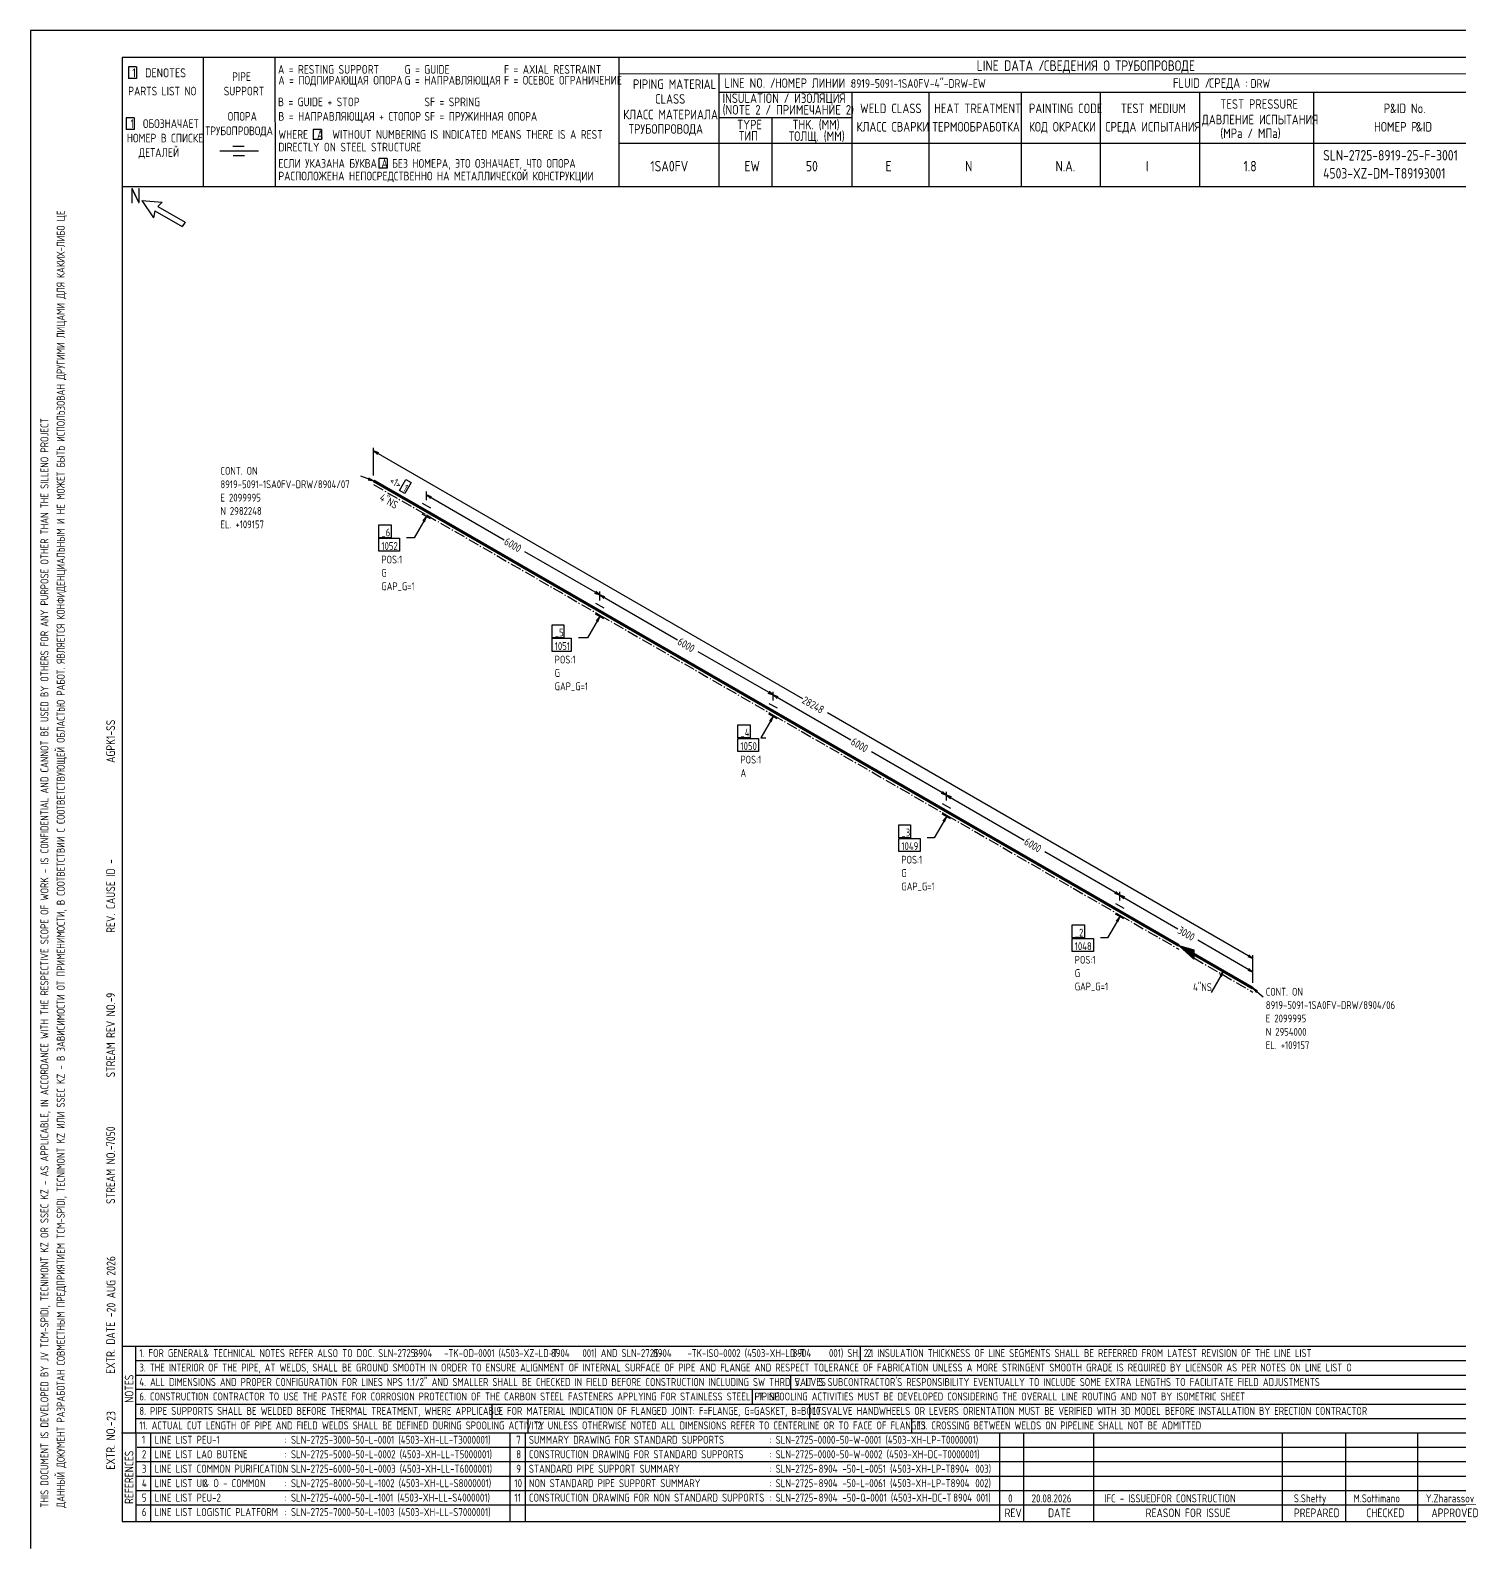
# Model space of a CAD drawing. Extents: x -1005 to 594, y -998 to 420.
# Drawn here: x 0 to 395.2, y 0 to 420 of the extents above; entities that cross this region are included whole.
import ezdxf

# ---------------------------------------------------------------- set-up
doc = ezdxf.new("R2010")
doc.units = 0
doc.linetypes.add('GT111', pattern=[4.5, 3, -0.6, 0.3, -0.6])
doc.styles.add('TTFN17', font='GOST type A')

msp = doc.modelspace()

# ---------------------------------------------------------------- linework, layer by layer
at = {"layer": 'GT_1', "flags": 128}
for points in [[(0, 420), (0, 0)], [(594, 420), (0, 420)], [(589.1, 412.5), (25.4, 412.5)], [(25.4, 412.5), (25.4, 7.5)], [(47.8, 412.5), (47.8, 376.7)], [(67.6, 412.5), (67.7, 376.7)], [(162.7, 412.5), (162.7, 376.7)], [(29.3, 409.9), (27.1, 409.9)], [(27.1, 409.9), (27.1, 406.7)], [(29.3, 409.9), (29.3, 406.7)], [(589.1, 408), (162.7, 407.9)], [(190.3, 407.8), (190.3, 376.7)], [(29.3, 406.7), (27.1, 406.7)], [(190.3, 402.9), (402.7, 402.9)], [(227.1, 402.9), (227.1, 376.7)], [(248.4, 402.9), (248.4, 376.8)], [(273.9, 402.9), (273.9, 376.7)], [(295.8, 402.9), (295.8, 376.7)], [(323.2, 402.9), (323.2, 376.7)], [(354.8, 402.9), (354.8, 376.8)], [(28.7, 395.8), (26.5, 395.8)], [(26.5, 395.8), (26.5, 392.6)], [(28.7, 395.8), (28.7, 392.6)], [(227.1, 395.8), (190.3, 395.8)], [(205, 395.8), (205, 376.7)], [(28.7, 392.6), (26.5, 392.6)], [(80.5, 392.6), (78.2, 392.6)], [(78.2, 392.6), (78.2, 389.8)], [(80.5, 392.6), (80.5, 389.8)], [(63.1, 386.6), (52.4, 386.6)], [(59.1, 387.9), (56, 387.9)], [(80.5, 389.8), (78.2, 389.8)], [(230.2, 388.7), (162.7, 388.7)], [(402.7, 388.7), (226.9, 388.7)], [(59.2, 385.3), (56.1, 385.3)], [(98.6, 384.6), (96.3, 384.6)], [(96.3, 384.6), (96.3, 381.9)], [(98.6, 384.6), (98.6, 381.9)], [(98.6, 381.9), (96.3, 381.9)], [(402.7, 376.7), (25.4, 376.7)], [(30.8, 372.9), (34, 368.1)], [(30.8, 372.9), (36.4, 372.5)], [(34.4, 370.1), (34, 368.1)], [(34.4, 370.1), (42, 365.7)], [(36.4, 372.5), (35.2, 371.3)], [(35.2, 371.3), (42.8, 366.9)], [(42.8, 366.9), (42, 365.7)], [(94.88, 296.9), (94.88, 304.55)], [(96.3, 303.12), (94.88, 303.65), (96, 302.68)], [(94.88, 303.65), (213.45, 235.18)], [(94.88, 295.4), (91.35, 296.68)], [(93.38, 295.62), (94.88, 295.4), (93.6, 296.15)], [(103.8, 295.77), (105.3, 294.88), (103.5, 291.88), (102.08, 292.7), (103.8, 295.77)], [(109.5, 290), (109.5, 292.4)], [(110.92, 290.98), (109.5, 291.5), (110.62, 290.52)], [(109.5, 291.5), (131.03, 279.05)], [(108.3, 289.18), (110.62, 287.9)], [(110.62, 284.9), (108.3, 286.18)], [(96.38, 283.25), (99.75, 283.25), (99.75, 279.65), (96.38, 279.65), (96.38, 283.25)], [(109.5, 285.5), (106.12, 279.65), (104.03, 279.65)], [(108.97, 284.07), (109.5, 285.5), (108.53, 284.38)], [(96.38, 279.5), (102.08, 279.5), (102.08, 275.9), (96.38, 275.9), (96.38, 279.5)], [(157.43, 263.82), (136.72, 275.75)], [(156, 264.35), (157.43, 263.82), (156.3, 264.8)], [(157.43, 262.32), (157.43, 264.73)], [(157.43, 262.32), (157.43, 264.73)], [(156.22, 261.5), (158.55, 260.23)], [(158.85, 263.3), (157.43, 263.82), (158.55, 262.85)], [(157.43, 263.82), (178.95, 251.38)], [(157.43, 257.82), (154.05, 251.97), (151.5, 251.97)], [(158.55, 257.23), (156.22, 258.5)], [(156.9, 256.4), (157.43, 257.82), (156.45, 256.7)], [(144.3, 255.57), (147.53, 255.57), (147.53, 251.97), (144.3, 251.97), (144.3, 255.57)], [(144.3, 251.82), (149.55, 251.82), (149.55, 248.22), (144.3, 248.22), (144.3, 251.82)], [(205.35, 236.15), (184.65, 248.07)], [(203.93, 236.68), (205.35, 236.15), (204.22, 237.12)], [(205.35, 234.65), (205.35, 237.05)], [(205.35, 234.65), (205.35, 237.05)], [(206.78, 235.62), (205.35, 236.15), (206.47, 235.18)], [(205.35, 236.15), (226.88, 223.7)], [(204.15, 233.82), (206.47, 232.55)], [(338.02, 163.25), (220.35, 231.2)], [(195.6, 227.9), (198.97, 227.9), (198.97, 224.3), (195.6, 224.3), (195.6, 227.9)], [(205.35, 230.15), (201.97, 224.3), (203.32, 224.3)], [(206.47, 229.55), (204.15, 230.82)], [(204.82, 228.72), (205.35, 230.15), (204.38, 229.03)], [(195.6, 224.15), (201.3, 224.15), (201.3, 220.55), (195.6, 220.55), (195.6, 224.15)], [(253.28, 208.47), (232.57, 220.4)], [(251.85, 209), (253.28, 208.47), (252.15, 209.45)], [(252.07, 206.15), (254.4, 204.88)], [(253.28, 206.97), (253.28, 209.38)], [(253.28, 206.97), (253.28, 209.38)], [(254.7, 207.95), (253.28, 208.47), (254.4, 207.5)], [(253.28, 208.47), (274.8, 196.03)], [(253.28, 202.47), (249.9, 196.62), (247.95, 196.62)], [(254.4, 201.88), (252.07, 203.15)], [(252.75, 201.05), (253.28, 202.47), (252.3, 201.35)], [(240.15, 200.22), (243.38, 200.22), (243.38, 196.62), (240.15, 196.62), (240.15, 200.22)], [(240.15, 196.47), (246, 196.47), (246, 192.88), (240.15, 192.88), (240.15, 196.47)], [(301.2, 180.8), (280.5, 192.72)], [(299.77, 181.32), (301.2, 180.8), (300.07, 181.78)], [(301.2, 179.3), (301.2, 181.7)], [(301.2, 179.3), (301.2, 181.7)], [(302.62, 180.28), (301.2, 180.8), (302.32, 179.82)], [(301.2, 180.8), (317.25, 171.5)], [(300, 178.47), (302.32, 177.2)], [(288.07, 172.55), (291.45, 172.55), (291.45, 168.95), (288.07, 168.95), (288.07, 172.55)], [(301.2, 174.8), (297.82, 168.95), (295.88, 168.95)], [(302.32, 174.2), (300, 175.47)], [(300.68, 173.38), (301.2, 174.8), (300.23, 173.68)], [(288.07, 168.8), (293.93, 168.8), (293.93, 165.2), (288.07, 165.2), (288.07, 168.8)], [(338.02, 159.5), (322.8, 168.28)], [(321.68, 164.45), (321.68, 163.1), (317.55, 166.85), (321.68, 165.65), (321.68, 163.25), (317.93, 166.62), (321.68, 165.57), (321.68, 163.47), (318.38, 166.4), (321.68, 165.35), (321.68, 163.62), (318.75, 166.1), (321.68, 165.2), (321.68, 163.78), (319.12, 165.95), (321.68, 165.05), (321.68, 163.93), (319.57, 165.65), (321.68, 164.9), (321.68, 164.15), (319.88, 165.5), (321.68, 164.68), (321.68, 164.3), (320.32, 165.2), (321.68, 164.53), (321.68, 164.45), (317.55, 166.85)], [(336.6, 163.78), (338.02, 163.25), (336.9, 164.22)], [(338.02, 156.5), (338.02, 164.15)], [(329.85, 159.72), (326.48, 153.88)], [(329.32, 158.3), (329.85, 159.72), (328.88, 158.6)], [(336.6, 160.03), (338.02, 159.5), (336.9, 160.47)], [(338.02, 156.5), (338.02, 160.4)], [(339.3, 154.25), (338.02, 155), (339, 153.88)], [(338.02, 155), (340.88, 152.6)], [(25.3, 56), (402.7, 56)], [(29.1, 56), (29.2, 7.5)], [(229.4, 56), (229.4, 52)], [(29.1, 52), (402.7, 52)], [(29.1, 48), (402.7, 48)], [(210.2, 48), (210.2, 44)], [(402.7, 44), (29.1, 44)], [(199.6, 44), (199.6, 40)], [(29.2, 40), (402.7, 40)], [(127.6, 40), (127.6, 36)], [(215.4, 40), (215.4, 36)], [(29.1, 36), (402.7, 36)], [(137.5, 36), (137.5, 32)], [(243.6, 36), (243.6, 32)], [(25.2, 32), (402.7, 32)], [(33.2, 32), (33.2, 7.6)], [(132.6, 32), (132.6, 7.6)], [(136.8, 32), (136.8, 7.6)], [(267.9, 32), (267.9, 7.5)], [(274.6, 32), (274.6, 7.5)], [(293.9, 32), (293.9, 7.5)], [(346.1, 32), (346.1, 7.5)], [(363.6, 32), (363.6, 7.5)], [(383.5, 32), (383.5, 7.5)], [(402.7, 28), (29.5, 28)], [(402.7, 24), (29.1, 24)], [(402.7, 20), (29.1, 20)], [(402.7, 16), (29.1, 16)], [(402.7, 12), (29.2, 12)], [(25.4, 7.5), (589.1, 7.5)], [(0, 0), (0, 0)]]:
    msp.add_lwpolyline(points, dxfattribs=at)
at = {"layer": 'GT_1', "const_width": 0.8, "flags": 128}
for points in [[(109.5, 287), (94.88, 295.4)], [(157.43, 259.32), (109.5, 287)], [(205.35, 231.65), (157.43, 259.32)], [(253.28, 203.97), (205.35, 231.65)], [(301.2, 176.3), (253.28, 203.97)], [(317.55, 166.85), (301.2, 176.3)], [(338.02, 155), (321.68, 164.45)]]:
    msp.add_lwpolyline(points, dxfattribs=at)
at = {"layer": 'GT_1', "linetype": 'GT111', "flags": 128}
for points in [[(94.88, 294.35), (109.5, 285.95)], [(109.5, 285.95), (157.43, 258.27)], [(157.43, 258.27), (205.35, 230.6)], [(205.35, 230.6), (253.28, 202.93)], [(253.28, 202.93), (301.2, 175.25)], [(301.2, 175.25), (317.55, 165.8)], [(321.68, 163.4), (338.02, 153.95)]]:
    msp.add_lwpolyline(points, dxfattribs=at)

# ---------------------------------------------------------------- texts
at = {"layer": 'GT_1', "style": 'TTFN17'}
for s, height, p in [('LINE DATA /', 2.8875, (261.63, 408.8)), ('СВЕДЕНИЯ О ТРУБОПРОВОДЕ', 2.8875, (280.23, 408.8)), (' 1  DENOTES', 2.5025, (26.88, 407)), (' PIPE', 2.406, (54.56, 406)), ('A = RESTING SUPPORT', 2.4062, (68.46, 408)), ('A = ПОДПИРАЮЩАЯ ОПОРА', 2.4062, (68.56, 405)), ('G = GUIDE', 2.406, (103.46, 408)), ('G = НАПРАВЛЯЮЩАЯ', 2.4062, (103.46, 405)), ('F = AXIAL RESTRAINT', 2.4062, (130.96, 408)), ('F = ОСЕВОЕ ОГРАНИЧЕНИЕ', 2.4062, (130.96, 405)), ('PARTS LIST NO', 2.4062, (27.06, 402)), ('SUPPORT', 2.406, (53.46, 402)), ('PIPING MATERIAL', 2.6469, (166.6, 403.8)), ('LINE NO. /', 2.647, (191.9, 404.1)), ('НОМЕР ЛИНИИ :', 2.5987, (205.89, 404.1)), ('8919-5091-1SA0FV-4"-DRW-EW', 2.4062, (226.86, 404.1)), ('FLUID /', 2.647, (315.9, 404.1)), ('СРЕДА :', 2.647, (325.9, 404.1)), ('DRW', 2.406, (337.36, 404.1)), ('B = GUIDE + STOP', 2.4062, (68.46, 399)), ('SF = SPRING', 2.4062, (108.96, 399)), ('CLASS', 2.647, (172.7, 399.7)), ('(NOTE 2 / ПРИМЕЧАНИЕ 2)', 2.6469, (191.4, 396.7)), ('INSULATION / ИЗОЛЯЦИЯ', 2.6469, (191.4, 399.9)), ('WELD CLASS', 2.647, (229.4, 397.1)), ('HEAT TREATMENT', 2.6469, (249.9, 397.1)), ('PAINTING CODE', 2.6469, (276.1, 397.1)), ('TEST MEDIUM', 2.6469, (301.5, 397.1)), ('TEST PRESSURE', 2.6469, (329, 398.3)), ('P', 2.65, (374.2, 397.1)), ('&ID No.', 2.647, (375.91, 397.1)), (' 1  ОБОЗНАЧАЕТ', 2.4062, (26.46, 393)), ('ОПОРА', 2.406, (54.56, 395)), ('B = НАПРАВЛЯЮЩАЯ + СТОПОР', 2.4062, (68.56, 395)), ('SF = ПРУЖИННАЯ ОПОРА', 2.4062, (108.96, 395)), ('КЛАСС МАТЕРИАЛА', 2.6469, (163.9, 395.4)), ('TYPE', 2.647, (195.4, 392.6)), ('THK. (MM)', 2.647, (210.7, 392.6)), ('ДАВЛЕНИЕ ИСПЫТАНИЯ', 2.6469, (323.9, 394)), ('НОМЕР В СПИСКЕ', 2.4062, (26.66, 389)), ('ТРУБОПРОВОДА', 2.4062, (48.36, 391)), ('WHERE  A  WITHOUT NUMBERING IS INDICATED MEANS THERE IS A REST', 2.4062, (68.56, 390)), ('ТРУБОПРОВОДА', 2.6469, (165.4, 391.4)), ('ТИП', 2.647, (195.9, 389.5)), ('ТОЛЩ. (ММ)', 2.647, (209.7, 389.4)), ('КЛАСС СВАРКИ', 2.6469, (228.4, 392)), ('ТЕРМООБРАБОТКА', 2.6469, (249.4, 392)), ('КОД ОКРАСКИ', 2.6469, (276.1, 392)), ('СРЕДА ИСПЫТАНИЯ', 2.6469, (297.2, 392)), ('(MPa / МПа)', 2.6469, (329, 390.2)), ('НОМЕР P', 2.647, (371.5, 392)), ('&ID', 2.647, (383.1, 392)), ('ДЕТАЛЕЙ', 2.406, (29.96, 385)), ('DIRECTLY ON STEEL STRUCTURE', 2.4062, (68.56, 386.5)), ('SLN-2725-8919-25-F-3001', 2.8875, (357.43, 384)), ('ЕСЛИ УКАЗАНА БУКВА A БЕЗ НОМЕРА, ЭТО ОЗНАЧАЕТ, ЧТО ОПОРА', 2.4062, (68.56, 382)), ('1SA0FV', 2.888, (171.43, 381)), ('EW', 2.888, (197.43, 381)), ('50', 2.888, (214.43, 381)), ('E', 2.89, (236.43, 381)), ('N', 2.89, (258.43, 381)), ('N.A.', 2.888, (283.43, 381)), ('I', 2.89, (308.43, 381)), ('1.8', 2.888, (335.43, 381)), ('РАСПОЛОЖЕНА НЕПОСРЕДСТВЕННО НА МЕТАЛЛИЧЕСКОЙ КОНСТРУКЦИИ', 2.4062, (68.56, 378.5)), ('4503-XZ-DM-T89193001', 2.8875, (357.43, 379)), ('N', 4.33, (27.55, 372.1)), ('CONT. ON', 2.166, (52.55, 297.05)), ('8919-5091-1SA0FV-DRW/8904/07', 2.1656, (52.55, 293.35)), ('E 2099995', 2.166, (52.55, 289.65)), ('N 2982248', 2.166, (52.55, 285.96)), ('EL. +109157', 2.1656, (52.55, 282.26)), ('_6', 2.166, (97.05, 280.02)), ('1052', 2.166, (97.05, 276.27)), ('POS:1', 2.166, (97.05, 272.52)), ('G', 2.17, (97.05, 268.83)), ('GAP_G=1', 2.166, (97.05, 265.13)), ('_5', 2.166, (144.97, 252.35)), ('1051', 2.166, (144.97, 248.6)), ('POS:1', 2.166, (144.97, 244.85)), ('G', 2.17, (144.97, 241.15)), ('GAP_G=1', 2.166, (144.97, 237.46)), ('_4', 2.166, (196.33, 224.68)), ('1050', 2.166, (196.33, 220.93)), ('POS:1', 2.166, (196.33, 217.18)), ('A', 2.17, (196.33, 213.48)), ('_3', 2.166, (240.82, 197)), ('1049', 2.166, (240.82, 193.25)), ('POS:1', 2.166, (240.82, 189.5)), ('G', 2.17, (240.82, 185.8)), ('GAP_G=1', 2.166, (240.82, 182.1)), ('_2', 2.166, (288.75, 169.32)), ('1048', 2.166, (288.75, 165.57)), ('POS:1', 2.166, (288.75, 161.82)), ('G', 2.17, (288.75, 158.13)), ('GAP_G=1', 2.166, (288.75, 154.43)), ('4"NS', 2.166, (321.45, 154.25)), ('CONT. ON', 2.166, (341.57, 152.97)), ('8919-5091-1SA0FV-DRW/8904/06', 2.1656, (341.57, 149.28)), ('E 2099995', 2.166, (341.57, 145.58)), ('N 2954000', 2.166, (341.57, 141.88)), ('EL. +109157', 2.1656, (341.57, 138.19)), ('1. FOR GENERAL', 2.1849, (30.13, 53)), ('& TECHNICAL NOTES REFER ALSO TO DOC. SLN-2725-      -TK-OD-0001 (4503-XZ-LD-T      001) AND SLN-2725-      -TK-ISO-0002 (4503-XH-LD-T      001) SH. 2.1', 2.18487, (47.87, 53)), ('8904', 2.185, (105.93, 53)), ('8904', 2.185, (143.93, 53)), ('8904', 2.185, (172.13, 53)), ('8904', 2.185, (210.73, 53)), ('2. INSULATION THICKNESS OF LINE SEGMENTS SHALL BE REFERRED FROM LATEST REVISION OF THE LINE LIST', 2.1849, (231.33, 53)), ('3. THE INTERIOR OF THE PIPE, AT WELDS, SHALL BE GROUND SMOOTH IN ORDER TO ENSURE ALIGNMENT OF INTERNAL SURFACE OF PIPE AND FLANGE AND RESPECT TOLERANCE OF FABRICATION UNLESS A MORE STRINGENT SMOOTH GRADE IS REQUIRED BY LICENSOR AS PER NOTES ON LINE LIST O', 2.18487, (30.13, 49)), ('4. ALL DIMENSIONS AND PROPER CONFIGURATION FOR LINES NPS 1.1/2" AND SMALLER SHALL BE CHECKED IN FIELD BEFORE CONSTRUCTION INCLUDING SW THRD VALVES', 2.18487, (30.13, 45)), ("5. IT IS SUBCONTRACTOR'S RESPONSIBILITY EVENTUALLY TO INCLUDE SOME EXTRA LENGTHS TO FACILITATE FIELD ADJUSTMENTS", 2.18487, (211.33, 45)), ('6. CONSTRUCTION CONTRACTOR TO USE THE PASTE FOR CORROSION PROTECTION OF THE CARBON STEEL FASTENERS APPLYING FOR STAINLESS STEEL PIPING', 2.18487, (30.13, 41)), ('7. SPOOLING ACTIVITIES MUST BE DEVELOPED CONSIDERING THE OVERALL LINE ROUTING AND NOT BY ISOMETRIC SHEET', 2.18487, (201.33, 41)), ('8. PIPE SUPPORTS SHALL BE WELDED BEFORE THERMAL TREATMENT, WHERE APPLICABLE', 2.1849, (30.13, 37)), ('9. FOR MATERIAL INDICATION OF FLANGED JOINT: F=FLANGE, G=GASKET, B=BOLTS', 2.1849, (128.83, 37)), ('10. VALVE HANDWHEELS OR LEVERS ORIENTATION MUST BE VERIFIED WITH 3D MODEL BEFORE INSTALLATION BY ERECTION CONTRACTOR', 2.18487, (216.33, 37)), ('11. ACTUAL CUT LENGTH OF PIPE AND FIELD WELDS SHALL BE DEFINED DURING SPOOLING ACTIVITY', 2.1849, (30.13, 33)), ('12. UNLESS OTHERWISE NOTED ALL DIMENSIONS REFER TO CENTERLINE OR TO FACE OF FLANGES', 2.1849, (139.33, 33)), ('13. CROSSING BETWEEN WELDS ON PIPELINE SHALL NOT BE ADMITTED', 2.1849, (245.33, 33)), ('1', 2.21, (30.83, 29)), ('LINE LIST PEU-1', 2.2138, (34.33, 29)), (': SLN-2725-3000-50-L-0001 (4503-XH-LL-T3000001)', 2.2138, (70.33, 29)), ('7', 2.21, (134.33, 29)), ('SUMMARY DRAWING FOR STANDARD SUPPORTS', 2.2138, (137.83, 29)), (': SLN-2725-0000-50-W-0001 (4503-XH-LP-T0000001)', 2.2138, (204.33, 29)), ('2', 2.21, (30.83, 25)), ('LINE LIST LAO BUTENE', 2.2138, (34.33, 25)), (': SLN-2725-5000-50-L-0002 (4503-XH-LL-T5000001)', 2.2138, (70.33, 25)), ('8', 2.21, (134.33, 25)), ('CONSTRUCTION DRAWING FOR STANDARD SUPPORTS', 2.2138, (137.83, 25)), (': SLN-2725-0000-50-W-0002 (4503-XH-DC-T0000001)', 2.2138, (204.33, 25)), ('3', 2.21, (30.83, 21)), ('LINE LIST COMMON PURIFICATION', 2.2138, (34.33, 21)), (': SLN-2725-6000-50-L-0003 (4503-XH-LL-T6000001)', 2.2138, (70.33, 21)), ('9', 2.21, (134.33, 21)), ('STANDARD PIPE SUPPORT SUMMARY', 2.2138, (137.83, 21)), (': SLN-2725-      -50-L-0051 (4503-XH-LP-T      003)', 2.2138, (204.33, 21)), ('8904', 2.214, (217.93, 21)), ('8904', 2.214, (254.33, 21)), ('4', 2.21, (30.83, 17)), ('LINE LIST UI', 2.2138, (34.33, 17)), ('& O - COMMON', 2.2138, (47.85, 17)), (': SLN-2725-8000-50-L-1002 (4503-XH-LL-S8000001)', 2.2138, (70.33, 17)), ('10', 2.214, (133.83, 17)), ('NON STANDARD PIPE SUPPORT SUMMARY', 2.2138, (137.83, 17)), (': SLN-2725-      -50-L-0061 (4503-XH-LP-T      002)', 2.2138, (204.33, 17)), ('8904', 2.214, (217.93, 17)), ('8904', 2.214, (254.43, 17)), ('5', 2.21, (30.83, 13)), ('LINE LIST PEU-2', 2.2138, (34.33, 13)), (': SLN-2725-4000-50-L-1001 (4503-XH-LL-S4000001)', 2.2138, (70.33, 13)), ('11', 2.214, (133.83, 13)), ('CONSTRUCTION DRAWING FOR NON STANDARD SUPPORTS', 2.2138, (137.83, 13)), (': SLN-2725-      -50-Q-0001 (4503-XH-DC-T      001)', 2.2138, (204.33, 13)), ('8904', 2.214, (217.93, 13)), ('8904', 2.214, (255.13, 13)), ('0', 2.21, (270.33, 12.8)), ('20.08.2026', 2.214, (276.83, 12.8)), ('IFC - ISSUEDFOR CONSTRUCTION', 2.2138, (296.93, 12.8)), ('S.Shetty', 2.214, (349.33, 12.8)), ('M.Sottimano', 2.2138, (365.83, 12.8)), ('Y.Zharassov', 2.2138, (385.83, 12.8)), ('6', 2.21, (30.83, 9)), ('LINE LIST LOGISTIC PLATFORM', 2.2138, (34.33, 9)), (': SLN-2725-7000-50-L-1003 (4503-XH-LL-S7000001)', 2.2138, (70.33, 9)), ('REV', 2.406, (269.36, 8.7)), ('DATE', 2.406, (281.36, 8.7)), ('REASON FOR ISSUE', 2.4062, (308.36, 8.7)), ('PREPARED', 2.406, (349.36, 8.7)), ('CHECKED', 2.406, (369.36, 8.7)), ('APPROVED', 2.406, (387.36, 8.7))]:
    msp.add_text(s, height=height, dxfattribs=at).set_placement(p)
for s, height, rotation, p in [('ДАННЫЙ ДОКУМЕНТ РАЗРАБОТАН СОВМЕСТНЫМ ПРЕДПРИЯТИЕМ TCM-SPIDI, TECNIMONT KZ ИЛИ SSEC KZ - В ЗАВИСИМОСТИ ОТ ПРИМЕНИМОСТИ, В СООТВЕТСТВИИ С СООТВЕТСТВУЮЩЕЙ ОБЛАСТЬЮ РАБОТ. ЯВЛЯЕТСЯ КОНФИДЕНЦИАЛЬНЫМ И НЕ МОЖЕТ БЫТЬ ИСПОЛЬЗОВАН ДРУГИМИ ЛИЦАМИ ДЛЯ КАКИХ-ЛИБО ЦЕ', 2.21375, 90, (9.5, 11.33)), ('THIS DOCUMENT IS DEVELOPED BY JV TCM-SPIDI, TECNIMONT KZ OR SSEC KZ - AS APPLICABLE, IN ACCORDANCE WITH THE RESPECTIVE SCOPE OF WORK - IS CONFIDENTIAL AND CANNOT BE USED BY OTHERS FOR ANY PURPOSE OTHER THAN THE SILLENO PROJECT', 2.21375, 90, (5, 11.33)), ('<1>', 2.166, -30, (99.04, 294.81)), ('1', 2.17, -30, (102.82, 292.63)), ('4"NS', 2.166, -30, (96.34, 290.13)), ('6000', 2.166, -30, (130.76, 277.93)), ('6000', 2.166, -30, (178.68, 250.25)), ('28248', 2.166, -30, (213.14, 234.06)), ('AGPK1-SS', 2.406, 90, (23.4, 217.36)), ('6000', 2.166, -30, (226.61, 222.58)), ('6000', 2.166, -30, (274.53, 194.9)), ('REV. CAUSE ID -', 2.4062, 90, (23.4, 170.36)), ('3000', 2.166, -30, (316.97, 170.38)), ('9', 2.41, 90, (23.4, 152.36)), ('STREAM REV NO.-', 2.4062, 90, (23.4, 130.36)), ('7050', 2.406, 90, (23.4, 111.36)), ('STREAM NO.-', 2.4062, 90, (23.4, 95.36)), ('20 AUG 2026', 2.4062, 90, (23.5, 65.36)), ('EXTR. DATE -', 2.4062, 90, (23.4, 48.36)), ('NOTES', 2.406, 90, (28.5, 40.36)), ('23', 2.406, 90, (23.5, 35.36)), ('EXTR. NO.-', 2.406, 90, (23.4, 21.86)), ('REFERENCES', 2.406, 90, (28.5, 12.36))]:
    msp.add_text(s, height=height, rotation=rotation, dxfattribs=at).set_placement(p)

doc.saveas('drawing.dxf')
